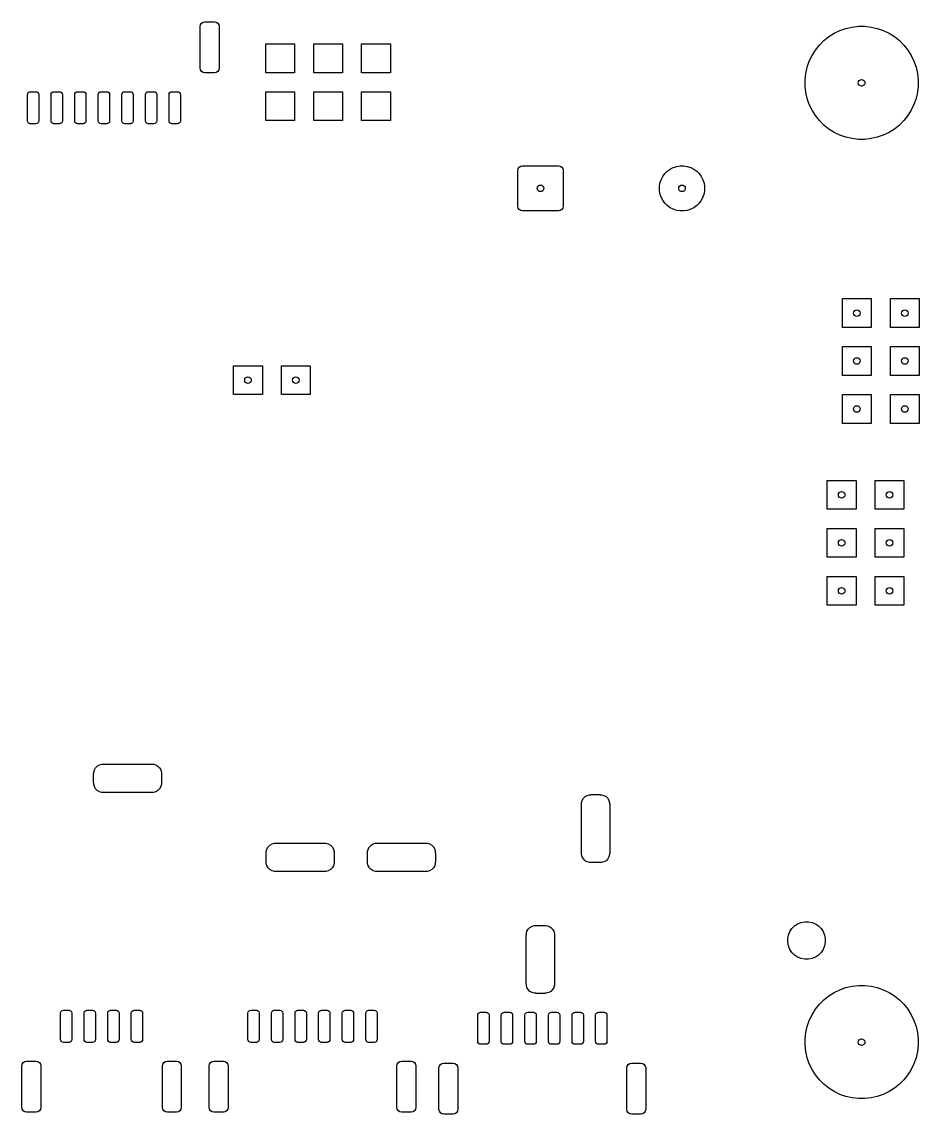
# Model space of a CAD drawing. Header units: inches. Extents: x -2.14 to 1.73, y 0.47 to 2.77.
# Drawn here: x -0.142 to 1.73, y 0.475 to 2.752 of the extents above; entities that cross this region are included whole.
import ezdxf

# ---------------------------------------------------------------- set-up
doc = ezdxf.new("R2010")
doc.units = ezdxf.units.IN
doc.header["$MEASUREMENT"] = 0
doc.layers.add('BLACK', color=250, linetype='CONTINUOUS')

msp = doc.modelspace()

# ---------------------------------------------------------------- linework, layer by layer
at = {"layer": 'BLACK', "linetype": 'CONTINUOUS'}
for p, q in [((0.2303, 2.7423), (0.231, 2.7461)), ((0.2303, 2.6557), (0.2303, 2.7423)), ((0.231, 2.7461), (0.2332, 2.7493)), ((0.2332, 2.7493), (0.2364, 2.7514)), ((0.2364, 2.7514), (0.2401, 2.7522)), ((0.2401, 2.7522), (0.2598, 2.7522)), ((0.2598, 2.7522), (0.2636, 2.7514)), ((0.2636, 2.7514), (0.2668, 2.7493)), ((0.2668, 2.7493), (0.2689, 2.7461)), ((0.2689, 2.7461), (0.2696, 2.7423)), ((0.2696, 2.7423), (0.2696, 2.6557)), ((1.5529, 2.7284), (1.5648, 2.7341)), ((1.5648, 2.7341), (1.5773, 2.7385)), ((1.5773, 2.7385), (1.5902, 2.7414)), ((1.5902, 2.7414), (1.6034, 2.7429)), ((1.6034, 2.7429), (1.6166, 2.7429)), ((1.6166, 2.7429), (1.6298, 2.7414)), ((1.6298, 2.7414), (1.6427, 2.7385)), ((1.6427, 2.7385), (1.6552, 2.7341)), ((1.6552, 2.7341), (1.6671, 2.7284)), ((1.5219, 2.7037), (1.5313, 2.7131)), ((1.5313, 2.7131), (1.5417, 2.7213)), ((1.5417, 2.7213), (1.5529, 2.7284)), ((1.6671, 2.7284), (1.6783, 2.7213)), ((1.6783, 2.7213), (1.6887, 2.7131)), ((1.6887, 2.7131), (1.6981, 2.7037)), ((0.367, 2.6462), (0.367, 2.7062)), ((0.367, 2.7062), (0.427, 2.7062)), ((0.427, 2.7062), (0.427, 2.6462)), ((0.467, 2.6462), (0.467, 2.7062)), ((0.467, 2.7062), (0.527, 2.7062)), ((0.527, 2.7062), (0.527, 2.6462)), ((0.567, 2.6462), (0.567, 2.7062)), ((0.567, 2.7062), (0.627, 2.7062)), ((0.627, 2.7062), (0.627, 2.6462)), ((1.5066, 2.6821), (1.5137, 2.6933)), ((1.5137, 2.6933), (1.5219, 2.7037)), ((1.6981, 2.7037), (1.7063, 2.6933)), ((1.7063, 2.6933), (1.7134, 2.6821)), ((1.4965, 2.6577), (1.5009, 2.6702)), ((1.5009, 2.6702), (1.5066, 2.6821)), ((1.7134, 2.6821), (1.7191, 2.6702)), ((1.7191, 2.6702), (1.7235, 2.6577)), ((0.231, 2.6519), (0.2303, 2.6557)), ((0.2332, 2.6487), (0.231, 2.6519)), ((0.2364, 2.6466), (0.2332, 2.6487)), ((0.2401, 2.6459), (0.2364, 2.6466)), ((0.2598, 2.6459), (0.2401, 2.6459)), ((0.2636, 2.6466), (0.2598, 2.6459)), ((0.2668, 2.6487), (0.2636, 2.6466)), ((0.2689, 2.6519), (0.2668, 2.6487)), ((0.2696, 2.6557), (0.2689, 2.6519)), ((0.427, 2.6462), (0.367, 2.6462)), ((0.527, 2.6462), (0.467, 2.6462)), ((0.627, 2.6462), (0.567, 2.6462)), ((1.4921, 2.6316), (1.4936, 2.6448)), ((1.4936, 2.6448), (1.4965, 2.6577)), ((1.7235, 2.6577), (1.7264, 2.6448)), ((1.7264, 2.6448), (1.7279, 2.6316)), ((1.4921, 2.6184), (1.4921, 2.6316)), ((1.7279, 2.6316), (1.7279, 2.6184)), ((-0.13, 2.6006), (-0.1295, 2.6029)), ((-0.13, 2.5455), (-0.13, 2.6006)), ((-0.1295, 2.6029), (-0.1282, 2.6048)), ((-0.1282, 2.6048), (-0.1263, 2.606)), ((-0.1263, 2.606), (-0.1241, 2.6065)), ((-0.1241, 2.6065), (-0.1122, 2.6065)), ((-0.1122, 2.6065), (-0.11, 2.606)), ((-0.11, 2.606), (-0.1081, 2.6048)), ((-0.1081, 2.6048), (-0.1068, 2.6029)), ((-0.1068, 2.6029), (-0.1063, 2.6006)), ((-0.1063, 2.6006), (-0.1063, 2.5455)), ((-0.0807, 2.6006), (-0.0803, 2.6029)), ((-0.0807, 2.5455), (-0.0807, 2.6006)), ((-0.0803, 2.6029), (-0.079, 2.6048)), ((-0.079, 2.6048), (-0.0771, 2.606)), ((-0.0771, 2.606), (-0.0748, 2.6065)), ((-0.0748, 2.6065), (-0.063, 2.6065)), ((-0.063, 2.6065), (-0.0608, 2.606)), ((-0.0608, 2.606), (-0.0589, 2.6048)), ((-0.0589, 2.6048), (-0.0576, 2.6029)), ((-0.0576, 2.6029), (-0.0571, 2.6006)), ((-0.0571, 2.6006), (-0.0571, 2.5455)), ((-0.0315, 2.6006), (-0.0311, 2.6029)), ((-0.0315, 2.5455), (-0.0315, 2.6006)), ((-0.0311, 2.6029), (-0.0298, 2.6048)), ((-0.0298, 2.6048), (-0.0279, 2.606)), ((-0.0279, 2.606), (-0.0256, 2.6065)), ((-0.0256, 2.6065), (-0.0138, 2.6065)), ((-0.0138, 2.6065), (-0.0116, 2.606)), ((-0.0116, 2.606), (-0.0096, 2.6048)), ((-0.0096, 2.6048), (-0.0084, 2.6029)), ((-0.0084, 2.6029), (-0.0079, 2.6006)), ((-0.0079, 2.6006), (-0.0079, 2.5455)), ((0.0177, 2.6006), (0.0181, 2.6029)), ((0.0177, 2.5455), (0.0177, 2.6006)), ((0.0181, 2.6029), (0.0194, 2.6048)), ((0.0194, 2.6048), (0.0213, 2.606)), ((0.0213, 2.606), (0.0236, 2.6065)), ((0.0236, 2.6065), (0.0354, 2.6065)), ((0.0354, 2.6065), (0.0377, 2.606)), ((0.0377, 2.606), (0.0396, 2.6048)), ((0.0396, 2.6048), (0.0408, 2.6029)), ((0.0408, 2.6029), (0.0413, 2.6006)), ((0.0413, 2.6006), (0.0413, 2.5455)), ((0.0669, 2.6006), (0.0673, 2.6029)), ((0.0669, 2.5455), (0.0669, 2.6006)), ((0.0673, 2.6029), (0.0686, 2.6048)), ((0.0686, 2.6048), (0.0705, 2.606)), ((0.0705, 2.606), (0.0728, 2.6065)), ((0.0728, 2.6065), (0.0846, 2.6065)), ((0.0846, 2.6065), (0.0869, 2.606)), ((0.0869, 2.606), (0.0888, 2.6048)), ((0.0888, 2.6048), (0.0901, 2.6029)), ((0.0901, 2.6029), (0.0905, 2.6006)), ((0.0905, 2.6006), (0.0905, 2.5455)), ((0.1161, 2.6006), (0.1166, 2.6029)), ((0.1161, 2.5455), (0.1161, 2.6006)), ((0.1166, 2.6029), (0.1178, 2.6048)), ((0.1178, 2.6048), (0.1197, 2.606)), ((0.1197, 2.606), (0.122, 2.6065)), ((0.122, 2.6065), (0.1338, 2.6065)), ((0.1338, 2.6065), (0.1361, 2.606)), ((0.1361, 2.606), (0.138, 2.6048)), ((0.138, 2.6048), (0.1393, 2.6029)), ((0.1393, 2.6029), (0.1397, 2.6006)), ((0.1397, 2.6006), (0.1397, 2.5455)), ((0.1653, 2.6006), (0.1658, 2.6029)), ((0.1653, 2.5455), (0.1653, 2.6006)), ((0.1658, 2.6029), (0.167, 2.6048)), ((0.167, 2.6048), (0.169, 2.606)), ((0.169, 2.606), (0.1712, 2.6065)), ((0.1712, 2.6065), (0.183, 2.6065)), ((0.183, 2.6065), (0.1853, 2.606)), ((0.1853, 2.606), (0.1872, 2.6048)), ((0.1872, 2.6048), (0.1885, 2.6029)), ((0.1885, 2.6029), (0.1889, 2.6006)), ((0.1889, 2.6006), (0.1889, 2.5455)), ((0.367, 2.5462), (0.367, 2.6062)), ((0.367, 2.6062), (0.427, 2.6062)), ((0.427, 2.6062), (0.427, 2.5462)), ((0.467, 2.5462), (0.467, 2.6062)), ((0.467, 2.6062), (0.527, 2.6062)), ((0.527, 2.6062), (0.527, 2.5462)), ((0.567, 2.5462), (0.567, 2.6062)), ((0.567, 2.6062), (0.627, 2.6062)), ((0.627, 2.6062), (0.627, 2.5462)), ((1.4936, 2.6052), (1.4921, 2.6184)), ((1.4965, 2.5923), (1.4936, 2.6052)), ((1.7264, 2.6052), (1.7235, 2.5923)), ((1.7279, 2.6184), (1.7264, 2.6052)), ((1.5009, 2.5798), (1.4965, 2.5923)), ((1.5066, 2.5679), (1.5009, 2.5798)), ((1.7191, 2.5798), (1.7134, 2.5679)), ((1.7235, 2.5923), (1.7191, 2.5798)), ((1.5137, 2.5567), (1.5066, 2.5679)), ((1.5219, 2.5463), (1.5137, 2.5567)), ((1.7063, 2.5567), (1.6981, 2.5463)), ((1.7134, 2.5679), (1.7063, 2.5567)), ((-0.1295, 2.5432), (-0.13, 2.5455)), ((-0.1282, 2.5413), (-0.1295, 2.5432)), ((-0.1263, 2.54), (-0.1282, 2.5413)), ((-0.1241, 2.5396), (-0.1263, 2.54)), ((-0.1122, 2.5396), (-0.1241, 2.5396)), ((-0.11, 2.54), (-0.1122, 2.5396)), ((-0.1081, 2.5413), (-0.11, 2.54)), ((-0.1068, 2.5432), (-0.1081, 2.5413)), ((-0.1063, 2.5455), (-0.1068, 2.5432)), ((-0.0803, 2.5432), (-0.0807, 2.5455)), ((-0.079, 2.5413), (-0.0803, 2.5432)), ((-0.0771, 2.54), (-0.079, 2.5413)), ((-0.0748, 2.5396), (-0.0771, 2.54)), ((-0.063, 2.5396), (-0.0748, 2.5396)), ((-0.0608, 2.54), (-0.063, 2.5396)), ((-0.0589, 2.5413), (-0.0608, 2.54)), ((-0.0576, 2.5432), (-0.0589, 2.5413)), ((-0.0571, 2.5455), (-0.0576, 2.5432)), ((-0.0311, 2.5432), (-0.0315, 2.5455)), ((-0.0298, 2.5413), (-0.0311, 2.5432)), ((-0.0279, 2.54), (-0.0298, 2.5413)), ((-0.0256, 2.5396), (-0.0279, 2.54)), ((-0.0138, 2.5396), (-0.0256, 2.5396)), ((-0.0116, 2.54), (-0.0138, 2.5396)), ((-0.0096, 2.5413), (-0.0116, 2.54)), ((-0.0084, 2.5432), (-0.0096, 2.5413)), ((-0.0079, 2.5455), (-0.0084, 2.5432)), ((0.0181, 2.5432), (0.0177, 2.5455)), ((0.0194, 2.5413), (0.0181, 2.5432)), ((0.0213, 2.54), (0.0194, 2.5413)), ((0.0236, 2.5396), (0.0213, 2.54)), ((0.0354, 2.5396), (0.0236, 2.5396)), ((0.0377, 2.54), (0.0354, 2.5396)), ((0.0396, 2.5413), (0.0377, 2.54)), ((0.0408, 2.5432), (0.0396, 2.5413)), ((0.0413, 2.5455), (0.0408, 2.5432)), ((0.0673, 2.5432), (0.0669, 2.5455)), ((0.0686, 2.5413), (0.0673, 2.5432)), ((0.0705, 2.54), (0.0686, 2.5413)), ((0.0728, 2.5396), (0.0705, 2.54)), ((0.0846, 2.5396), (0.0728, 2.5396)), ((0.0869, 2.54), (0.0846, 2.5396)), ((0.0888, 2.5413), (0.0869, 2.54)), ((0.0901, 2.5432), (0.0888, 2.5413)), ((0.0905, 2.5455), (0.0901, 2.5432)), ((0.1166, 2.5432), (0.1161, 2.5455)), ((0.1178, 2.5413), (0.1166, 2.5432)), ((0.1197, 2.54), (0.1178, 2.5413)), ((0.122, 2.5396), (0.1197, 2.54)), ((0.1338, 2.5396), (0.122, 2.5396)), ((0.1361, 2.54), (0.1338, 2.5396)), ((0.138, 2.5413), (0.1361, 2.54)), ((0.1393, 2.5432), (0.138, 2.5413)), ((0.1397, 2.5455), (0.1393, 2.5432)), ((0.1658, 2.5432), (0.1653, 2.5455)), ((0.167, 2.5413), (0.1658, 2.5432)), ((0.169, 2.54), (0.167, 2.5413)), ((0.1712, 2.5396), (0.169, 2.54)), ((0.183, 2.5396), (0.1712, 2.5396)), ((0.1853, 2.54), (0.183, 2.5396)), ((0.1872, 2.5413), (0.1853, 2.54)), ((0.1885, 2.5432), (0.1872, 2.5413)), ((0.1889, 2.5455), (0.1885, 2.5432)), ((0.427, 2.5462), (0.367, 2.5462)), ((0.527, 2.5462), (0.467, 2.5462)), ((0.627, 2.5462), (0.567, 2.5462)), ((1.5313, 2.5369), (1.5219, 2.5463)), ((1.5417, 2.5287), (1.5313, 2.5369)), ((1.5529, 2.5216), (1.5417, 2.5287)), ((1.6783, 2.5287), (1.6671, 2.5216)), ((1.6887, 2.5369), (1.6783, 2.5287)), ((1.6981, 2.5463), (1.6887, 2.5369)), ((1.5648, 2.5159), (1.5529, 2.5216)), ((1.5773, 2.5115), (1.5648, 2.5159)), ((1.5902, 2.5086), (1.5773, 2.5115)), ((1.6034, 2.5071), (1.5902, 2.5086)), ((1.6166, 2.5071), (1.6034, 2.5071)), ((1.6298, 2.5086), (1.6166, 2.5071)), ((1.6427, 2.5115), (1.6298, 2.5086)), ((1.6552, 2.5159), (1.6427, 2.5115)), ((1.6671, 2.5216), (1.6552, 2.5159)), ((0.8928, 2.4424), (0.8935, 2.4462)), ((0.8928, 2.3676), (0.8928, 2.4424)), ((0.8935, 2.4462), (0.8956, 2.4494)), ((0.8956, 2.4494), (0.8988, 2.4515)), ((0.8988, 2.4515), (0.9026, 2.4522)), ((0.9026, 2.4522), (0.9774, 2.4522)), ((0.9774, 2.4522), (0.9812, 2.4515)), ((0.9812, 2.4515), (0.9844, 2.4494)), ((0.9844, 2.4494), (0.9865, 2.4462)), ((0.9865, 2.4462), (0.9872, 2.4424)), ((0.9872, 2.4424), (0.9872, 2.3676)), ((1.1994, 2.4357), (1.2046, 2.4409)), ((1.2046, 2.4409), (1.2106, 2.4453)), ((1.2106, 2.4453), (1.2172, 2.4486)), ((1.2172, 2.4486), (1.2242, 2.4509)), ((1.2242, 2.4509), (1.2316, 2.4521)), ((1.2316, 2.4521), (1.239, 2.4521)), ((1.239, 2.4521), (1.2463, 2.4509)), ((1.2463, 2.4509), (1.2534, 2.4486)), ((1.2534, 2.4486), (1.26, 2.4453)), ((1.26, 2.4453), (1.266, 2.4409)), ((1.266, 2.4409), (1.2712, 2.4357)), ((1.1882, 2.4087), (1.1893, 2.416)), ((1.1893, 2.416), (1.1916, 2.4231)), ((1.1916, 2.4231), (1.195, 2.4297)), ((1.195, 2.4297), (1.1994, 2.4357)), ((1.2712, 2.4357), (1.2756, 2.4297)), ((1.2756, 2.4297), (1.2789, 2.4231)), ((1.2789, 2.4231), (1.2812, 2.416)), ((1.2812, 2.416), (1.2824, 2.4087)), ((1.1882, 2.4013), (1.1882, 2.4087)), ((1.1893, 2.394), (1.1882, 2.4013)), ((1.1916, 2.3869), (1.1893, 2.394)), ((1.2812, 2.394), (1.2789, 2.3869)), ((1.2824, 2.4013), (1.2812, 2.394)), ((1.2824, 2.4087), (1.2824, 2.4013)), ((1.195, 2.3803), (1.1916, 2.3869)), ((1.1994, 2.3743), (1.195, 2.3803)), ((1.2046, 2.3691), (1.1994, 2.3743)), ((1.2106, 2.3647), (1.2046, 2.3691)), ((1.266, 2.3691), (1.26, 2.3647)), ((1.2712, 2.3743), (1.266, 2.3691)), ((1.2756, 2.3803), (1.2712, 2.3743)), ((1.2789, 2.3869), (1.2756, 2.3803)), ((0.8935, 2.3638), (0.8928, 2.3676)), ((0.8956, 2.3606), (0.8935, 2.3638)), ((0.8988, 2.3585), (0.8956, 2.3606)), ((0.9026, 2.3578), (0.8988, 2.3585)), ((0.9774, 2.3578), (0.9026, 2.3578)), ((0.9812, 2.3585), (0.9774, 2.3578)), ((0.9844, 2.3606), (0.9812, 2.3585)), ((0.9865, 2.3638), (0.9844, 2.3606)), ((0.9872, 2.3676), (0.9865, 2.3638)), ((1.2172, 2.3614), (1.2106, 2.3647)), ((1.2242, 2.3591), (1.2172, 2.3614)), ((1.2316, 2.3579), (1.2242, 2.3591)), ((1.239, 2.3579), (1.2316, 2.3579)), ((1.2463, 2.3591), (1.239, 2.3579)), ((1.2534, 2.3614), (1.2463, 2.3591)), ((1.26, 2.3647), (1.2534, 2.3614)), ((1.57, 2.115), (1.57, 2.175)), ((1.57, 2.175), (1.63, 2.175)), ((1.63, 2.175), (1.63, 2.115)), ((1.67, 2.115), (1.67, 2.175)), ((1.67, 2.175), (1.73, 2.175)), ((1.73, 2.175), (1.73, 2.115)), ((1.63, 2.115), (1.57, 2.115)), ((1.73, 2.115), (1.67, 2.115)), ((1.57, 2.015), (1.57, 2.075)), ((1.57, 2.075), (1.63, 2.075)), ((1.63, 2.075), (1.63, 2.015)), ((1.67, 2.015), (1.67, 2.075)), ((1.67, 2.075), (1.73, 2.075)), ((1.73, 2.075), (1.73, 2.015)), ((0.3, 1.975), (0.3, 2.035)), ((0.3, 2.035), (0.36, 2.035)), ((0.36, 2.035), (0.36, 1.975)), ((0.4, 1.975), (0.4, 2.035)), ((0.4, 2.035), (0.46, 2.035)), ((0.46, 2.035), (0.46, 1.975)), ((1.63, 2.015), (1.57, 2.015)), ((1.73, 2.015), (1.67, 2.015)), ((0.36, 1.975), (0.3, 1.975)), ((0.46, 1.975), (0.4, 1.975)), ((1.57, 1.915), (1.57, 1.975)), ((1.57, 1.975), (1.63, 1.975)), ((1.63, 1.975), (1.63, 1.915)), ((1.67, 1.915), (1.67, 1.975)), ((1.67, 1.975), (1.73, 1.975)), ((1.73, 1.975), (1.73, 1.915)), ((1.63, 1.915), (1.57, 1.915)), ((1.73, 1.915), (1.67, 1.915)), ((1.5383, 1.7359), (1.5383, 1.7959)), ((1.5383, 1.7959), (1.5983, 1.7959)), ((1.5983, 1.7959), (1.5983, 1.7359)), ((1.6383, 1.7359), (1.6383, 1.7959)), ((1.6383, 1.7959), (1.6983, 1.7959)), ((1.6983, 1.7959), (1.6983, 1.7359)), ((1.5983, 1.7359), (1.5383, 1.7359)), ((1.6983, 1.7359), (1.6383, 1.7359)), ((1.5383, 1.6359), (1.5383, 1.6959)), ((1.5383, 1.6959), (1.5983, 1.6959)), ((1.5983, 1.6959), (1.5983, 1.6359)), ((1.6383, 1.6359), (1.6383, 1.6959)), ((1.6383, 1.6959), (1.6983, 1.6959)), ((1.6983, 1.6959), (1.6983, 1.6359)), ((1.5983, 1.6359), (1.5383, 1.6359)), ((1.6983, 1.6359), (1.6383, 1.6359)), ((1.5383, 1.5359), (1.5383, 1.5959)), ((1.5383, 1.5959), (1.5983, 1.5959)), ((1.5983, 1.5959), (1.5983, 1.5359)), ((1.6383, 1.5359), (1.6383, 1.5959)), ((1.6383, 1.5959), (1.6983, 1.5959)), ((1.6983, 1.5959), (1.6983, 1.5359)), ((1.5983, 1.5359), (1.5383, 1.5359)), ((1.6983, 1.5359), (1.6383, 1.5359)), ((0.008, 1.1652), (0.008, 1.1848)), ((0.008, 1.1848), (0.0081, 1.1848)), ((0.0081, 1.1874), (0.0095, 1.1924)), ((0.0081, 1.1848), (0.0081, 1.1874)), ((0.0095, 1.1924), (0.012, 1.1968)), ((0.012, 1.1968), (0.0157, 1.2005)), ((0.0157, 1.2005), (0.0201, 1.203)), ((0.0201, 1.203), (0.0251, 1.2044)), ((0.0251, 1.2044), (0.0276, 1.2044)), ((0.0276, 1.2044), (0.0276, 1.2045)), ((0.0276, 1.2045), (0.0493, 1.2045)), ((0.0493, 1.2045), (0.1083, 1.2045)), ((0.1083, 1.2045), (0.13, 1.2045)), ((0.13, 1.2045), (0.13, 1.2044)), ((0.13, 1.2044), (0.1326, 1.2044)), ((0.1326, 1.2044), (0.1375, 1.203)), ((0.1375, 1.203), (0.142, 1.2005)), ((0.142, 1.2005), (0.1456, 1.1968)), ((0.1456, 1.1968), (0.1482, 1.1924)), ((0.1482, 1.1924), (0.1495, 1.1874)), ((0.1495, 1.1874), (0.1495, 1.1848)), ((0.1495, 1.1848), (0.1497, 1.1848)), ((0.1497, 1.1848), (0.1497, 1.1652)), ((0.0081, 1.1652), (0.008, 1.1652)), ((0.0081, 1.1626), (0.0081, 1.1652)), ((0.0095, 1.1576), (0.0081, 1.1626)), ((0.1495, 1.1626), (0.1482, 1.1576)), ((0.1497, 1.1652), (0.1495, 1.1652)), ((0.1495, 1.1652), (0.1495, 1.1626)), ((0.012, 1.1532), (0.0095, 1.1576)), ((0.0157, 1.1495), (0.012, 1.1532)), ((0.0201, 1.147), (0.0157, 1.1495)), ((0.0251, 1.1456), (0.0201, 1.147)), ((0.0276, 1.1456), (0.0251, 1.1456)), ((0.0276, 1.1455), (0.0276, 1.1456)), ((0.0493, 1.1455), (0.0276, 1.1455)), ((0.0591, 1.1455), (0.0493, 1.1455)), ((0.0985, 1.1455), (0.0591, 1.1455)), ((0.1083, 1.1455), (0.0985, 1.1455)), ((0.13, 1.1455), (0.1083, 1.1455)), ((0.1326, 1.1456), (0.13, 1.1456)), ((0.13, 1.1456), (0.13, 1.1455)), ((0.1375, 1.147), (0.1326, 1.1456)), ((0.142, 1.1495), (0.1375, 1.147)), ((0.1456, 1.1532), (0.142, 1.1495)), ((0.1482, 1.1576), (0.1456, 1.1532)), ((1.0332, 1.1368), (1.0376, 1.1394)), ((1.0376, 1.1394), (1.0426, 1.1407)), ((1.0426, 1.1407), (1.0452, 1.1407)), ((1.0452, 1.1407), (1.0452, 1.1409)), ((1.0452, 1.1409), (1.0648, 1.1409)), ((1.0648, 1.1409), (1.0648, 1.1407)), ((1.0648, 1.1407), (1.0674, 1.1407)), ((1.0674, 1.1407), (1.0724, 1.1394)), ((1.0724, 1.1394), (1.0768, 1.1368)), ((1.0255, 1.0995), (1.0255, 1.1212)), ((1.0255, 1.1212), (1.0256, 1.1212)), ((1.0256, 1.1238), (1.027, 1.1287)), ((1.0256, 1.1212), (1.0256, 1.1238)), ((1.027, 1.1287), (1.0295, 1.1332)), ((1.0295, 1.1332), (1.0332, 1.1368)), ((1.0768, 1.1368), (1.0805, 1.1332)), ((1.0805, 1.1332), (1.083, 1.1287)), ((1.083, 1.1287), (1.0844, 1.1238)), ((1.0844, 1.1238), (1.0844, 1.1212)), ((1.0844, 1.1212), (1.0845, 1.1212)), ((1.0845, 1.1212), (1.0845, 1.0995)), ((1.0255, 1.0405), (1.0255, 1.0995)), ((1.0845, 1.0995), (1.0845, 1.0405)), ((0.3681, 1.0224), (0.3695, 1.0274)), ((0.3695, 1.0274), (0.372, 1.0318)), ((0.372, 1.0318), (0.3757, 1.0355)), ((0.3757, 1.0355), (0.3801, 1.038)), ((0.3801, 1.038), (0.3851, 1.0394)), ((0.3851, 1.0394), (0.3876, 1.0394)), ((0.3876, 1.0394), (0.3876, 1.0395)), ((0.3876, 1.0395), (0.4093, 1.0395)), ((0.4093, 1.0395), (0.4683, 1.0395)), ((0.4683, 1.0395), (0.49, 1.0395)), ((0.49, 1.0395), (0.49, 1.0394)), ((0.49, 1.0394), (0.4926, 1.0394)), ((0.4926, 1.0394), (0.4975, 1.038)), ((0.4975, 1.038), (0.502, 1.0355)), ((0.502, 1.0355), (0.5056, 1.0318)), ((0.5056, 1.0318), (0.5082, 1.0274)), ((0.5082, 1.0274), (0.5095, 1.0224)), ((0.5793, 1.0224), (0.5806, 1.0274)), ((0.5806, 1.0274), (0.5832, 1.0318)), ((0.5832, 1.0318), (0.5868, 1.0355)), ((0.5868, 1.0355), (0.5913, 1.038)), ((0.5913, 1.038), (0.5962, 1.0394)), ((0.5962, 1.0394), (0.5988, 1.0394)), ((0.5988, 1.0394), (0.5988, 1.0395)), ((0.5988, 1.0395), (0.6205, 1.0395)), ((0.6205, 1.0395), (0.6795, 1.0395)), ((0.6795, 1.0395), (0.7012, 1.0395)), ((0.7012, 1.0395), (0.7012, 1.0394)), ((0.7012, 1.0394), (0.7038, 1.0394)), ((0.7038, 1.0394), (0.7087, 1.038)), ((0.7087, 1.038), (0.7132, 1.0355)), ((0.7132, 1.0355), (0.7168, 1.0318)), ((0.7168, 1.0318), (0.7194, 1.0274)), ((0.7194, 1.0274), (0.7207, 1.0224)), ((1.0255, 1.0188), (1.0255, 1.0405)), ((1.0845, 1.0405), (1.0845, 1.0188)), ((0.368, 1.0002), (0.368, 1.0198)), ((0.368, 1.0198), (0.3681, 1.0198)), ((0.3681, 1.0198), (0.3681, 1.0224)), ((0.5095, 1.0224), (0.5095, 1.0198)), ((0.5095, 1.0198), (0.5097, 1.0198)), ((0.5097, 1.0198), (0.5097, 1.0002)), ((0.5791, 1.0002), (0.5791, 1.0198)), ((0.5791, 1.0198), (0.5793, 1.0198)), ((0.5793, 1.0198), (0.5793, 1.0224)), ((0.7207, 1.0224), (0.7207, 1.0198)), ((0.7207, 1.0198), (0.7209, 1.0198)), ((0.7209, 1.0198), (0.7209, 1.0002)), ((1.0256, 1.0188), (1.0255, 1.0188)), ((1.0256, 1.0162), (1.0256, 1.0188)), ((1.027, 1.0113), (1.0256, 1.0162)), ((1.0295, 1.0068), (1.027, 1.0113)), ((1.0332, 1.0032), (1.0295, 1.0068)), ((1.0376, 1.0006), (1.0332, 1.0032)), ((1.0768, 1.0032), (1.0724, 1.0006)), ((1.0805, 1.0068), (1.0768, 1.0032)), ((1.083, 1.0113), (1.0805, 1.0068)), ((1.0844, 1.0162), (1.083, 1.0113)), ((1.0845, 1.0188), (1.0844, 1.0188)), ((1.0844, 1.0188), (1.0844, 1.0162)), ((0.3681, 1.0002), (0.368, 1.0002)), ((0.3681, 0.9976), (0.3681, 1.0002)), ((0.3695, 0.9926), (0.3681, 0.9976)), ((0.372, 0.9882), (0.3695, 0.9926)), ((0.3757, 0.9845), (0.372, 0.9882)), ((0.3801, 0.982), (0.3757, 0.9845)), ((0.3851, 0.9806), (0.3801, 0.982)), ((0.3876, 0.9806), (0.3851, 0.9806)), ((0.3876, 0.9805), (0.3876, 0.9806)), ((0.4093, 0.9805), (0.3876, 0.9805)), ((0.4191, 0.9805), (0.4093, 0.9805)), ((0.4585, 0.9805), (0.4191, 0.9805)), ((0.4683, 0.9805), (0.4585, 0.9805)), ((0.49, 0.9805), (0.4683, 0.9805)), ((0.4926, 0.9806), (0.49, 0.9806)), ((0.49, 0.9806), (0.49, 0.9805)), ((0.4975, 0.982), (0.4926, 0.9806)), ((0.502, 0.9845), (0.4975, 0.982)), ((0.5056, 0.9882), (0.502, 0.9845)), ((0.5082, 0.9926), (0.5056, 0.9882)), ((0.5095, 0.9976), (0.5082, 0.9926)), ((0.5097, 1.0002), (0.5095, 1.0002)), ((0.5095, 1.0002), (0.5095, 0.9976)), ((0.5793, 1.0002), (0.5791, 1.0002)), ((0.5793, 0.9976), (0.5793, 1.0002)), ((0.5806, 0.9926), (0.5793, 0.9976)), ((0.5832, 0.9882), (0.5806, 0.9926)), ((0.5868, 0.9845), (0.5832, 0.9882)), ((0.5913, 0.982), (0.5868, 0.9845)), ((0.5962, 0.9806), (0.5913, 0.982)), ((0.5988, 0.9806), (0.5962, 0.9806)), ((0.5988, 0.9805), (0.5988, 0.9806)), ((0.6205, 0.9805), (0.5988, 0.9805)), ((0.6303, 0.9805), (0.6205, 0.9805)), ((0.6697, 0.9805), (0.6303, 0.9805)), ((0.6795, 0.9805), (0.6697, 0.9805)), ((0.7012, 0.9805), (0.6795, 0.9805)), ((0.7038, 0.9806), (0.7012, 0.9806)), ((0.7012, 0.9806), (0.7012, 0.9805)), ((0.7087, 0.982), (0.7038, 0.9806)), ((0.7132, 0.9845), (0.7087, 0.982)), ((0.7168, 0.9882), (0.7132, 0.9845)), ((0.7194, 0.9926), (0.7168, 0.9882)), ((0.7207, 0.9976), (0.7194, 0.9926)), ((0.7209, 1.0002), (0.7207, 1.0002)), ((0.7207, 1.0002), (0.7207, 0.9976)), ((1.0426, 0.9993), (1.0376, 1.0006)), ((1.0452, 0.9993), (1.0426, 0.9993)), ((1.0452, 0.9991), (1.0452, 0.9993)), ((1.0648, 0.9991), (1.0452, 0.9991)), ((1.0674, 0.9993), (1.0648, 0.9993)), ((1.0648, 0.9993), (1.0648, 0.9991)), ((1.0724, 1.0006), (1.0674, 0.9993)), ((0.9181, 0.8642), (0.9225, 0.8668)), ((0.9225, 0.8668), (0.9275, 0.8681)), ((0.9275, 0.8681), (0.9301, 0.8681)), ((0.9301, 0.8681), (0.9301, 0.8683)), ((0.9301, 0.8683), (0.9498, 0.8683)), ((0.9498, 0.8683), (0.9498, 0.8681)), ((0.9498, 0.8681), (0.9523, 0.8681)), ((0.9523, 0.8681), (0.9573, 0.8668)), ((0.9573, 0.8668), (0.9617, 0.8642)), ((1.4646, 0.8618), (1.4701, 0.8672)), ((1.4701, 0.8672), (1.4765, 0.8715)), ((1.4765, 0.8715), (1.4836, 0.8745)), ((1.4836, 0.8745), (1.4912, 0.876)), ((1.4912, 0.876), (1.4989, 0.876)), ((1.4989, 0.876), (1.5065, 0.8745)), ((1.5065, 0.8745), (1.5136, 0.8715)), ((1.5136, 0.8715), (1.52, 0.8672)), ((1.52, 0.8672), (1.5255, 0.8618)), ((0.9104, 0.827), (0.9104, 0.8486)), ((0.9104, 0.8486), (0.9106, 0.8486)), ((0.9106, 0.8512), (0.9119, 0.8562)), ((0.9106, 0.8486), (0.9106, 0.8512)), ((0.9119, 0.8562), (0.9145, 0.8606)), ((0.9145, 0.8606), (0.9181, 0.8642)), ((0.9617, 0.8642), (0.9654, 0.8606)), ((0.9654, 0.8606), (0.968, 0.8562)), ((0.968, 0.8562), (0.9693, 0.8512)), ((0.9693, 0.8512), (0.9693, 0.8486)), ((0.9693, 0.8486), (0.9694, 0.8486)), ((0.9694, 0.8486), (0.9694, 0.827)), ((1.4559, 0.8407), (1.4574, 0.8482)), ((1.4574, 0.8482), (1.4603, 0.8554)), ((1.4603, 0.8554), (1.4646, 0.8618)), ((1.5255, 0.8618), (1.5298, 0.8554)), ((1.5298, 0.8554), (1.5327, 0.8482)), ((1.5327, 0.8482), (1.5342, 0.8407)), ((0.9104, 0.7679), (0.9104, 0.827)), ((0.9694, 0.827), (0.9694, 0.7679)), ((1.4559, 0.833), (1.4559, 0.8407)), ((1.4574, 0.8254), (1.4559, 0.833)), ((1.4603, 0.8183), (1.4574, 0.8254)), ((1.5327, 0.8254), (1.5298, 0.8183)), ((1.5342, 0.833), (1.5327, 0.8254)), ((1.5342, 0.8407), (1.5342, 0.833)), ((1.4646, 0.8118), (1.4603, 0.8183)), ((1.4701, 0.8064), (1.4646, 0.8118)), ((1.4765, 0.8021), (1.4701, 0.8064)), ((1.4836, 0.7991), (1.4765, 0.8021)), ((1.4912, 0.7976), (1.4836, 0.7991)), ((1.4989, 0.7976), (1.4912, 0.7976)), ((1.5065, 0.7991), (1.4989, 0.7976)), ((1.5136, 0.8021), (1.5065, 0.7991)), ((1.52, 0.8064), (1.5136, 0.8021)), ((1.5255, 0.8118), (1.52, 0.8064)), ((1.5298, 0.8183), (1.5255, 0.8118)), ((0.9104, 0.7463), (0.9104, 0.7679)), ((0.9694, 0.7679), (0.9694, 0.7463)), ((0.9106, 0.7463), (0.9104, 0.7463)), ((0.9106, 0.7437), (0.9106, 0.7463)), ((0.9119, 0.7387), (0.9106, 0.7437)), ((0.9145, 0.7343), (0.9119, 0.7387)), ((0.9181, 0.7306), (0.9145, 0.7343)), ((0.9225, 0.7281), (0.9181, 0.7306)), ((0.9617, 0.7306), (0.9573, 0.7281)), ((0.9654, 0.7343), (0.9617, 0.7306)), ((0.968, 0.7387), (0.9654, 0.7343)), ((0.9693, 0.7437), (0.968, 0.7387)), ((0.9694, 0.7463), (0.9693, 0.7463)), ((0.9693, 0.7463), (0.9693, 0.7437)), ((1.5529, 0.7284), (1.5648, 0.7341)), ((1.5648, 0.7341), (1.5773, 0.7385)), ((1.5773, 0.7385), (1.5902, 0.7414)), ((1.5902, 0.7414), (1.6034, 0.7429)), ((1.6034, 0.7429), (1.6166, 0.7429)), ((1.6166, 0.7429), (1.6298, 0.7414)), ((1.6298, 0.7414), (1.6427, 0.7385)), ((1.6427, 0.7385), (1.6552, 0.7341)), ((1.6552, 0.7341), (1.6671, 0.7284)), ((0.9275, 0.7267), (0.9225, 0.7281)), ((0.9301, 0.7267), (0.9275, 0.7267)), ((0.9301, 0.7266), (0.9301, 0.7267)), ((0.9498, 0.7266), (0.9301, 0.7266)), ((0.9523, 0.7267), (0.9498, 0.7267)), ((0.9498, 0.7267), (0.9498, 0.7266)), ((0.9573, 0.7281), (0.9523, 0.7267)), ((1.5219, 0.7037), (1.5313, 0.7131)), ((1.5313, 0.7131), (1.5417, 0.7213)), ((1.5417, 0.7213), (1.5529, 0.7284)), ((1.6671, 0.7284), (1.6783, 0.7213)), ((1.6783, 0.7213), (1.6887, 0.7131)), ((1.6887, 0.7131), (1.6981, 0.7037)), ((-0.061, 0.6854), (-0.0606, 0.6877)), ((-0.061, 0.6303), (-0.061, 0.6854)), ((-0.0606, 0.6877), (-0.0593, 0.6896)), ((-0.0593, 0.6896), (-0.0574, 0.6908)), ((-0.0574, 0.6908), (-0.0551, 0.6913)), ((-0.0551, 0.6913), (-0.0433, 0.6913)), ((-0.0433, 0.6913), (-0.041, 0.6908)), ((-0.041, 0.6908), (-0.0391, 0.6896)), ((-0.0391, 0.6896), (-0.0379, 0.6877)), ((-0.0379, 0.6877), (-0.0374, 0.6854)), ((-0.0374, 0.6854), (-0.0374, 0.6303)), ((-0.0118, 0.6854), (-0.0114, 0.6877)), ((-0.0118, 0.6303), (-0.0118, 0.6854)), ((-0.0114, 0.6877), (-0.0101, 0.6896)), ((-0.0101, 0.6896), (-0.0082, 0.6908)), ((-0.0082, 0.6908), (-0.0059, 0.6913)), ((-0.0059, 0.6913), (0.0059, 0.6913)), ((0.0059, 0.6913), (0.0082, 0.6908)), ((0.0082, 0.6908), (0.0101, 0.6896)), ((0.0101, 0.6896), (0.0114, 0.6877)), ((0.0114, 0.6877), (0.0118, 0.6854)), ((0.0118, 0.6854), (0.0118, 0.6303)), ((0.0374, 0.6854), (0.0379, 0.6877)), ((0.0374, 0.6303), (0.0374, 0.6854)), ((0.0379, 0.6877), (0.0391, 0.6896)), ((0.0391, 0.6896), (0.041, 0.6908)), ((0.041, 0.6908), (0.0433, 0.6913)), ((0.0433, 0.6913), (0.0551, 0.6913)), ((0.0551, 0.6913), (0.0574, 0.6908)), ((0.0574, 0.6908), (0.0593, 0.6896)), ((0.0593, 0.6896), (0.0606, 0.6877)), ((0.0606, 0.6877), (0.061, 0.6854)), ((0.061, 0.6854), (0.061, 0.6303)), ((0.0866, 0.6854), (0.0871, 0.6877)), ((0.0866, 0.6303), (0.0866, 0.6854)), ((0.0871, 0.6877), (0.0883, 0.6896)), ((0.0883, 0.6896), (0.0903, 0.6908)), ((0.0903, 0.6908), (0.0925, 0.6913)), ((0.0925, 0.6913), (0.1043, 0.6913)), ((0.1043, 0.6913), (0.1066, 0.6908)), ((0.1066, 0.6908), (0.1085, 0.6896)), ((0.1085, 0.6896), (0.1098, 0.6877)), ((0.1098, 0.6877), (0.1102, 0.6854)), ((0.1102, 0.6854), (0.1102, 0.6303)), ((0.3298, 0.6854), (0.3302, 0.6877)), ((0.3298, 0.6303), (0.3298, 0.6854)), ((0.3302, 0.6877), (0.3315, 0.6896)), ((0.3315, 0.6896), (0.3334, 0.6908)), ((0.3334, 0.6908), (0.3357, 0.6913)), ((0.3357, 0.6913), (0.3475, 0.6913)), ((0.3475, 0.6913), (0.3497, 0.6908)), ((0.3497, 0.6908), (0.3517, 0.6896)), ((0.3517, 0.6896), (0.3529, 0.6877)), ((0.3529, 0.6877), (0.3534, 0.6854)), ((0.3534, 0.6854), (0.3534, 0.6303)), ((0.379, 0.6854), (0.3794, 0.6877)), ((0.379, 0.6303), (0.379, 0.6854)), ((0.3794, 0.6877), (0.3807, 0.6896)), ((0.3807, 0.6896), (0.3826, 0.6908)), ((0.3826, 0.6908), (0.3849, 0.6913)), ((0.3849, 0.6913), (0.3967, 0.6913)), ((0.3967, 0.6913), (0.399, 0.6908)), ((0.399, 0.6908), (0.4009, 0.6896)), ((0.4009, 0.6896), (0.4021, 0.6877)), ((0.4021, 0.6877), (0.4026, 0.6854)), ((0.4026, 0.6854), (0.4026, 0.6303)), ((0.4282, 0.6854), (0.4286, 0.6877)), ((0.4282, 0.6303), (0.4282, 0.6854)), ((0.4286, 0.6877), (0.4299, 0.6896)), ((0.4299, 0.6896), (0.4318, 0.6908)), ((0.4318, 0.6908), (0.4341, 0.6913)), ((0.4341, 0.6913), (0.4459, 0.6913)), ((0.4459, 0.6913), (0.4482, 0.6908)), ((0.4482, 0.6908), (0.4501, 0.6896)), ((0.4501, 0.6896), (0.4514, 0.6877)), ((0.4514, 0.6877), (0.4518, 0.6854)), ((0.4518, 0.6854), (0.4518, 0.6303)), ((0.4774, 0.6854), (0.4779, 0.6877)), ((0.4774, 0.6303), (0.4774, 0.6854)), ((0.4779, 0.6877), (0.4791, 0.6896)), ((0.4791, 0.6896), (0.481, 0.6908)), ((0.481, 0.6908), (0.4833, 0.6913)), ((0.4833, 0.6913), (0.4951, 0.6913)), ((0.4951, 0.6913), (0.4974, 0.6908)), ((0.4974, 0.6908), (0.4993, 0.6896)), ((0.4993, 0.6896), (0.5006, 0.6877)), ((0.5006, 0.6877), (0.501, 0.6854)), ((0.501, 0.6854), (0.501, 0.6303)), ((0.5266, 0.6854), (0.5271, 0.6877)), ((0.5266, 0.6303), (0.5266, 0.6854)), ((0.5271, 0.6877), (0.5283, 0.6896)), ((0.5283, 0.6896), (0.5303, 0.6908)), ((0.5303, 0.6908), (0.5325, 0.6913)), ((0.5325, 0.6913), (0.5443, 0.6913)), ((0.5443, 0.6913), (0.5466, 0.6908)), ((0.5466, 0.6908), (0.5485, 0.6896)), ((0.5485, 0.6896), (0.5498, 0.6877)), ((0.5498, 0.6877), (0.5502, 0.6854)), ((0.5502, 0.6854), (0.5502, 0.6303)), ((0.5758, 0.6854), (0.5763, 0.6877)), ((0.5758, 0.6303), (0.5758, 0.6854)), ((0.5763, 0.6877), (0.5776, 0.6896)), ((0.5776, 0.6896), (0.5795, 0.6908)), ((0.5795, 0.6908), (0.5817, 0.6913)), ((0.5817, 0.6913), (0.5935, 0.6913)), ((0.5935, 0.6913), (0.5958, 0.6908)), ((0.5958, 0.6908), (0.5977, 0.6896)), ((0.5977, 0.6896), (0.599, 0.6877)), ((0.599, 0.6877), (0.5994, 0.6854)), ((0.5994, 0.6854), (0.5994, 0.6303)), ((0.8092, 0.6814), (0.8096, 0.6837)), ((0.8096, 0.6837), (0.8109, 0.6856)), ((0.8109, 0.6856), (0.8128, 0.6868)), ((0.8128, 0.6868), (0.8151, 0.6873)), ((0.8151, 0.6873), (0.8269, 0.6873)), ((0.8269, 0.6873), (0.8291, 0.6868)), ((0.8291, 0.6868), (0.831, 0.6856)), ((0.831, 0.6856), (0.8323, 0.6837)), ((0.8323, 0.6837), (0.8328, 0.6814)), ((0.8584, 0.6814), (0.8588, 0.6837)), ((0.8588, 0.6837), (0.8601, 0.6856)), ((0.8601, 0.6856), (0.862, 0.6868)), ((0.862, 0.6868), (0.8643, 0.6873)), ((0.8643, 0.6873), (0.8761, 0.6873)), ((0.8761, 0.6873), (0.8783, 0.6868)), ((0.8783, 0.6868), (0.8803, 0.6856)), ((0.8803, 0.6856), (0.8815, 0.6837)), ((0.8815, 0.6837), (0.882, 0.6814)), ((0.9076, 0.6814), (0.908, 0.6837)), ((0.908, 0.6837), (0.9093, 0.6856)), ((0.9093, 0.6856), (0.9112, 0.6868)), ((0.9112, 0.6868), (0.9135, 0.6873)), ((0.9135, 0.6873), (0.9253, 0.6873)), ((0.9253, 0.6873), (0.9276, 0.6868)), ((0.9276, 0.6868), (0.9295, 0.6856)), ((0.9295, 0.6856), (0.9308, 0.6837)), ((0.9308, 0.6837), (0.9312, 0.6814)), ((0.9568, 0.6814), (0.9572, 0.6837)), ((0.9572, 0.6837), (0.9585, 0.6856)), ((0.9585, 0.6856), (0.9604, 0.6868)), ((0.9604, 0.6868), (0.9627, 0.6873)), ((0.9627, 0.6873), (0.9745, 0.6873)), ((0.9745, 0.6873), (0.9768, 0.6868)), ((0.9768, 0.6868), (0.9787, 0.6856)), ((0.9787, 0.6856), (0.98, 0.6837)), ((0.98, 0.6837), (0.9804, 0.6814)), ((1.006, 0.6814), (1.0065, 0.6837)), ((1.0065, 0.6837), (1.0077, 0.6856)), ((1.0077, 0.6856), (1.0097, 0.6868)), ((1.0097, 0.6868), (1.0119, 0.6873)), ((1.0119, 0.6873), (1.0237, 0.6873)), ((1.0237, 0.6873), (1.026, 0.6868)), ((1.026, 0.6868), (1.0279, 0.6856)), ((1.0279, 0.6856), (1.0292, 0.6837)), ((1.0292, 0.6837), (1.0296, 0.6814)), ((1.0552, 0.6814), (1.0557, 0.6837)), ((1.0557, 0.6837), (1.057, 0.6856)), ((1.057, 0.6856), (1.0589, 0.6868)), ((1.0589, 0.6868), (1.0611, 0.6873)), ((1.0611, 0.6873), (1.0729, 0.6873)), ((1.0729, 0.6873), (1.0752, 0.6868)), ((1.0752, 0.6868), (1.0771, 0.6856)), ((1.0771, 0.6856), (1.0784, 0.6837)), ((1.0784, 0.6837), (1.0788, 0.6814)), ((1.5066, 0.6821), (1.5137, 0.6933)), ((1.5137, 0.6933), (1.5219, 0.7037)), ((1.6981, 0.7037), (1.7063, 0.6933)), ((1.7063, 0.6933), (1.7134, 0.6821)), ((0.8092, 0.6263), (0.8092, 0.6814)), ((0.8328, 0.6814), (0.8328, 0.6263)), ((0.8584, 0.6263), (0.8584, 0.6814)), ((0.882, 0.6814), (0.882, 0.6263)), ((0.9076, 0.6263), (0.9076, 0.6814)), ((0.9312, 0.6814), (0.9312, 0.6263)), ((0.9568, 0.6263), (0.9568, 0.6814)), ((0.9804, 0.6814), (0.9804, 0.6263)), ((1.006, 0.6263), (1.006, 0.6814)), ((1.0296, 0.6814), (1.0296, 0.6263)), ((1.0552, 0.6263), (1.0552, 0.6814)), ((1.0788, 0.6814), (1.0788, 0.6263)), ((1.4965, 0.6577), (1.5009, 0.6702)), ((1.5009, 0.6702), (1.5066, 0.6821)), ((1.7134, 0.6821), (1.7191, 0.6702)), ((1.7191, 0.6702), (1.7235, 0.6577)), ((1.4921, 0.6316), (1.4936, 0.6448)), ((1.4936, 0.6448), (1.4965, 0.6577)), ((1.7235, 0.6577), (1.7264, 0.6448)), ((1.7264, 0.6448), (1.7279, 0.6316)), ((-0.0606, 0.628), (-0.061, 0.6303)), ((-0.0593, 0.6261), (-0.0606, 0.628)), ((-0.0574, 0.6248), (-0.0593, 0.6261)), ((-0.0551, 0.6244), (-0.0574, 0.6248)), ((-0.0433, 0.6244), (-0.0551, 0.6244)), ((-0.041, 0.6248), (-0.0433, 0.6244)), ((-0.0391, 0.6261), (-0.041, 0.6248)), ((-0.0379, 0.628), (-0.0391, 0.6261)), ((-0.0374, 0.6303), (-0.0379, 0.628)), ((-0.0114, 0.628), (-0.0118, 0.6303)), ((-0.0101, 0.6261), (-0.0114, 0.628)), ((-0.0082, 0.6248), (-0.0101, 0.6261)), ((-0.0059, 0.6244), (-0.0082, 0.6248)), ((0.0059, 0.6244), (-0.0059, 0.6244)), ((0.0082, 0.6248), (0.0059, 0.6244)), ((0.0101, 0.6261), (0.0082, 0.6248)), ((0.0114, 0.628), (0.0101, 0.6261)), ((0.0118, 0.6303), (0.0114, 0.628)), ((0.0379, 0.628), (0.0374, 0.6303)), ((0.0391, 0.6261), (0.0379, 0.628)), ((0.041, 0.6248), (0.0391, 0.6261)), ((0.0433, 0.6244), (0.041, 0.6248)), ((0.0551, 0.6244), (0.0433, 0.6244)), ((0.0574, 0.6248), (0.0551, 0.6244)), ((0.0593, 0.6261), (0.0574, 0.6248)), ((0.0606, 0.628), (0.0593, 0.6261)), ((0.061, 0.6303), (0.0606, 0.628)), ((0.0871, 0.628), (0.0866, 0.6303)), ((0.0883, 0.6261), (0.0871, 0.628)), ((0.0903, 0.6248), (0.0883, 0.6261)), ((0.0925, 0.6244), (0.0903, 0.6248)), ((0.1043, 0.6244), (0.0925, 0.6244)), ((0.1066, 0.6248), (0.1043, 0.6244)), ((0.1085, 0.6261), (0.1066, 0.6248)), ((0.1098, 0.628), (0.1085, 0.6261)), ((0.1102, 0.6303), (0.1098, 0.628)), ((0.3302, 0.628), (0.3298, 0.6303)), ((0.3315, 0.6261), (0.3302, 0.628)), ((0.3334, 0.6248), (0.3315, 0.6261)), ((0.3357, 0.6244), (0.3334, 0.6248)), ((0.3475, 0.6244), (0.3357, 0.6244)), ((0.3497, 0.6248), (0.3475, 0.6244)), ((0.3517, 0.6261), (0.3497, 0.6248)), ((0.3529, 0.628), (0.3517, 0.6261)), ((0.3534, 0.6303), (0.3529, 0.628)), ((0.3794, 0.628), (0.379, 0.6303)), ((0.3807, 0.6261), (0.3794, 0.628)), ((0.3826, 0.6248), (0.3807, 0.6261)), ((0.3849, 0.6244), (0.3826, 0.6248)), ((0.3967, 0.6244), (0.3849, 0.6244)), ((0.399, 0.6248), (0.3967, 0.6244)), ((0.4009, 0.6261), (0.399, 0.6248)), ((0.4021, 0.628), (0.4009, 0.6261)), ((0.4026, 0.6303), (0.4021, 0.628)), ((0.4286, 0.628), (0.4282, 0.6303)), ((0.4299, 0.6261), (0.4286, 0.628)), ((0.4318, 0.6248), (0.4299, 0.6261)), ((0.4341, 0.6244), (0.4318, 0.6248)), ((0.4459, 0.6244), (0.4341, 0.6244)), ((0.4482, 0.6248), (0.4459, 0.6244)), ((0.4501, 0.6261), (0.4482, 0.6248)), ((0.4514, 0.628), (0.4501, 0.6261)), ((0.4518, 0.6303), (0.4514, 0.628)), ((0.4779, 0.628), (0.4774, 0.6303)), ((0.4791, 0.6261), (0.4779, 0.628)), ((0.481, 0.6248), (0.4791, 0.6261)), ((0.4833, 0.6244), (0.481, 0.6248)), ((0.4951, 0.6244), (0.4833, 0.6244)), ((0.4974, 0.6248), (0.4951, 0.6244)), ((0.4993, 0.6261), (0.4974, 0.6248)), ((0.5006, 0.628), (0.4993, 0.6261)), ((0.501, 0.6303), (0.5006, 0.628)), ((0.5271, 0.628), (0.5266, 0.6303)), ((0.5283, 0.6261), (0.5271, 0.628)), ((0.5303, 0.6248), (0.5283, 0.6261)), ((0.5325, 0.6244), (0.5303, 0.6248)), ((0.5443, 0.6244), (0.5325, 0.6244)), ((0.5466, 0.6248), (0.5443, 0.6244)), ((0.5485, 0.6261), (0.5466, 0.6248)), ((0.5498, 0.628), (0.5485, 0.6261)), ((0.5502, 0.6303), (0.5498, 0.628)), ((0.5763, 0.628), (0.5758, 0.6303)), ((0.5776, 0.6261), (0.5763, 0.628)), ((0.5795, 0.6248), (0.5776, 0.6261)), ((0.5817, 0.6244), (0.5795, 0.6248)), ((0.5935, 0.6244), (0.5817, 0.6244)), ((0.5958, 0.6248), (0.5935, 0.6244)), ((0.5977, 0.6261), (0.5958, 0.6248)), ((0.599, 0.628), (0.5977, 0.6261)), ((0.5994, 0.6303), (0.599, 0.628)), ((0.8096, 0.624), (0.8092, 0.6263)), ((0.8109, 0.6221), (0.8096, 0.624)), ((0.8128, 0.6208), (0.8109, 0.6221)), ((0.8151, 0.6204), (0.8128, 0.6208)), ((0.8269, 0.6204), (0.8151, 0.6204)), ((0.8291, 0.6208), (0.8269, 0.6204)), ((0.831, 0.6221), (0.8291, 0.6208)), ((0.8323, 0.624), (0.831, 0.6221)), ((0.8328, 0.6263), (0.8323, 0.624)), ((0.8588, 0.624), (0.8584, 0.6263)), ((0.8601, 0.6221), (0.8588, 0.624)), ((0.862, 0.6208), (0.8601, 0.6221)), ((0.8643, 0.6204), (0.862, 0.6208)), ((0.8761, 0.6204), (0.8643, 0.6204)), ((0.8783, 0.6208), (0.8761, 0.6204)), ((0.8803, 0.6221), (0.8783, 0.6208)), ((0.8815, 0.624), (0.8803, 0.6221)), ((0.882, 0.6263), (0.8815, 0.624)), ((0.908, 0.624), (0.9076, 0.6263)), ((0.9093, 0.6221), (0.908, 0.624)), ((0.9112, 0.6208), (0.9093, 0.6221)), ((0.9135, 0.6204), (0.9112, 0.6208)), ((0.9253, 0.6204), (0.9135, 0.6204)), ((0.9276, 0.6208), (0.9253, 0.6204)), ((0.9295, 0.6221), (0.9276, 0.6208)), ((0.9308, 0.624), (0.9295, 0.6221)), ((0.9312, 0.6263), (0.9308, 0.624)), ((0.9572, 0.624), (0.9568, 0.6263)), ((0.9585, 0.6221), (0.9572, 0.624)), ((0.9604, 0.6208), (0.9585, 0.6221)), ((0.9627, 0.6204), (0.9604, 0.6208)), ((0.9745, 0.6204), (0.9627, 0.6204)), ((0.9768, 0.6208), (0.9745, 0.6204)), ((0.9787, 0.6221), (0.9768, 0.6208)), ((0.98, 0.624), (0.9787, 0.6221)), ((0.9804, 0.6263), (0.98, 0.624)), ((1.0065, 0.624), (1.006, 0.6263)), ((1.0077, 0.6221), (1.0065, 0.624)), ((1.0097, 0.6208), (1.0077, 0.6221)), ((1.0119, 0.6204), (1.0097, 0.6208)), ((1.0237, 0.6204), (1.0119, 0.6204)), ((1.026, 0.6208), (1.0237, 0.6204)), ((1.0279, 0.6221), (1.026, 0.6208)), ((1.0292, 0.624), (1.0279, 0.6221)), ((1.0296, 0.6263), (1.0292, 0.624)), ((1.0557, 0.624), (1.0552, 0.6263)), ((1.057, 0.6221), (1.0557, 0.624)), ((1.0589, 0.6208), (1.057, 0.6221)), ((1.0611, 0.6204), (1.0589, 0.6208)), ((1.0729, 0.6204), (1.0611, 0.6204)), ((1.0752, 0.6208), (1.0729, 0.6204)), ((1.0771, 0.6221), (1.0752, 0.6208)), ((1.0784, 0.624), (1.0771, 0.6221)), ((1.0788, 0.6263), (1.0784, 0.624)), ((1.4921, 0.6184), (1.4921, 0.6316)), ((1.4936, 0.6052), (1.4921, 0.6184)), ((1.7279, 0.6184), (1.7264, 0.6052)), ((1.7279, 0.6316), (1.7279, 0.6184)), ((1.4965, 0.5923), (1.4936, 0.6052)), ((1.5009, 0.5798), (1.4965, 0.5923)), ((1.7235, 0.5923), (1.7191, 0.5798)), ((1.7264, 0.6052), (1.7235, 0.5923)), ((-0.1417, 0.5752), (-0.141, 0.5789)), ((-0.1417, 0.4885), (-0.1417, 0.5752)), ((-0.141, 0.5789), (-0.1388, 0.5821)), ((-0.1388, 0.5821), (-0.1357, 0.5843)), ((-0.1357, 0.5843), (-0.1319, 0.585)), ((-0.1319, 0.585), (-0.1122, 0.585)), ((-0.1122, 0.585), (-0.1084, 0.5843)), ((-0.1084, 0.5843), (-0.1052, 0.5821)), ((-0.1052, 0.5821), (-0.1031, 0.5789)), ((-0.1031, 0.5789), (-0.1024, 0.5752)), ((-0.1024, 0.5752), (-0.1024, 0.4885)), ((0.1516, 0.5752), (0.1523, 0.5789)), ((0.1516, 0.4885), (0.1516, 0.5752)), ((0.1523, 0.5789), (0.1545, 0.5821)), ((0.1545, 0.5821), (0.1577, 0.5843)), ((0.1577, 0.5843), (0.1614, 0.585)), ((0.1614, 0.585), (0.1811, 0.585)), ((0.1811, 0.585), (0.1849, 0.5843)), ((0.1849, 0.5843), (0.1881, 0.5821)), ((0.1881, 0.5821), (0.1902, 0.5789)), ((0.1902, 0.5789), (0.1909, 0.5752)), ((0.1909, 0.5752), (0.1909, 0.4885)), ((0.2491, 0.5752), (0.2498, 0.5789)), ((0.2491, 0.4885), (0.2491, 0.5752)), ((0.2498, 0.5789), (0.2519, 0.5821)), ((0.2519, 0.5821), (0.2551, 0.5843)), ((0.2551, 0.5843), (0.2589, 0.585)), ((0.2589, 0.585), (0.2786, 0.585)), ((0.2786, 0.585), (0.2823, 0.5843)), ((0.2823, 0.5843), (0.2855, 0.5821)), ((0.2855, 0.5821), (0.2877, 0.5789)), ((0.2877, 0.5789), (0.2884, 0.5752)), ((0.2884, 0.5752), (0.2884, 0.4885)), ((0.6408, 0.5752), (0.6415, 0.5789)), ((0.6408, 0.4885), (0.6408, 0.5752)), ((0.6415, 0.5789), (0.6437, 0.5821)), ((0.6437, 0.5821), (0.6469, 0.5843)), ((0.6469, 0.5843), (0.6506, 0.585)), ((0.6506, 0.585), (0.6703, 0.585)), ((0.6703, 0.585), (0.6741, 0.5843)), ((0.6741, 0.5843), (0.6773, 0.5821)), ((0.6773, 0.5821), (0.6794, 0.5789)), ((0.6794, 0.5789), (0.6802, 0.5752)), ((0.6802, 0.5752), (0.6802, 0.4885)), ((0.7284, 0.5712), (0.7292, 0.5749)), ((0.7284, 0.4845), (0.7284, 0.5712)), ((0.7292, 0.5749), (0.7313, 0.5781)), ((0.7313, 0.5781), (0.7345, 0.5803)), ((0.7345, 0.5803), (0.7383, 0.581)), ((0.7383, 0.581), (0.758, 0.581)), ((0.758, 0.581), (0.7617, 0.5803)), ((0.7617, 0.5803), (0.7649, 0.5781)), ((0.7649, 0.5781), (0.7671, 0.5749)), ((0.7671, 0.5749), (0.7678, 0.5712)), ((0.7678, 0.5712), (0.7678, 0.4845)), ((1.1202, 0.5712), (1.1209, 0.5749)), ((1.1202, 0.4845), (1.1202, 0.5712)), ((1.1209, 0.5749), (1.1231, 0.5781)), ((1.1231, 0.5781), (1.1263, 0.5803)), ((1.1263, 0.5803), (1.13, 0.581)), ((1.13, 0.581), (1.1497, 0.581)), ((1.1497, 0.581), (1.1535, 0.5803)), ((1.1535, 0.5803), (1.1567, 0.5781)), ((1.1567, 0.5781), (1.1588, 0.5749)), ((1.1588, 0.5749), (1.1596, 0.5712)), ((1.1596, 0.5712), (1.1596, 0.4845)), ((1.5066, 0.5679), (1.5009, 0.5798)), ((1.7191, 0.5798), (1.7134, 0.5679)), ((1.5137, 0.5567), (1.5066, 0.5679)), ((1.5219, 0.5463), (1.5137, 0.5567)), ((1.7063, 0.5567), (1.6981, 0.5463)), ((1.7134, 0.5679), (1.7063, 0.5567)), ((1.5313, 0.5369), (1.5219, 0.5463)), ((1.5417, 0.5287), (1.5313, 0.5369)), ((1.5529, 0.5216), (1.5417, 0.5287)), ((1.6783, 0.5287), (1.6671, 0.5216)), ((1.6887, 0.5369), (1.6783, 0.5287)), ((1.6981, 0.5463), (1.6887, 0.5369)), ((1.5648, 0.5159), (1.5529, 0.5216)), ((1.5773, 0.5115), (1.5648, 0.5159)), ((1.5902, 0.5086), (1.5773, 0.5115)), ((1.6034, 0.5071), (1.5902, 0.5086)), ((1.6166, 0.5071), (1.6034, 0.5071)), ((1.6298, 0.5086), (1.6166, 0.5071)), ((1.6427, 0.5115), (1.6298, 0.5086)), ((1.6552, 0.5159), (1.6427, 0.5115)), ((1.6671, 0.5216), (1.6552, 0.5159)), ((-0.141, 0.4848), (-0.1417, 0.4885)), ((-0.1388, 0.4816), (-0.141, 0.4848)), ((-0.1357, 0.4794), (-0.1388, 0.4816)), ((-0.1319, 0.4787), (-0.1357, 0.4794)), ((-0.1122, 0.4787), (-0.1319, 0.4787)), ((-0.1084, 0.4794), (-0.1122, 0.4787)), ((-0.1052, 0.4816), (-0.1084, 0.4794)), ((-0.1031, 0.4848), (-0.1052, 0.4816)), ((-0.1024, 0.4885), (-0.1031, 0.4848)), ((0.1523, 0.4848), (0.1516, 0.4885)), ((0.1545, 0.4816), (0.1523, 0.4848)), ((0.1577, 0.4794), (0.1545, 0.4816)), ((0.1614, 0.4787), (0.1577, 0.4794)), ((0.1811, 0.4787), (0.1614, 0.4787)), ((0.1849, 0.4794), (0.1811, 0.4787)), ((0.1881, 0.4816), (0.1849, 0.4794)), ((0.1902, 0.4848), (0.1881, 0.4816)), ((0.1909, 0.4885), (0.1902, 0.4848)), ((0.2498, 0.4848), (0.2491, 0.4885)), ((0.2519, 0.4816), (0.2498, 0.4848)), ((0.2551, 0.4794), (0.2519, 0.4816)), ((0.2589, 0.4787), (0.2551, 0.4794)), ((0.2786, 0.4787), (0.2589, 0.4787)), ((0.2823, 0.4794), (0.2786, 0.4787)), ((0.2855, 0.4816), (0.2823, 0.4794)), ((0.2877, 0.4848), (0.2855, 0.4816)), ((0.2884, 0.4885), (0.2877, 0.4848)), ((0.6415, 0.4848), (0.6408, 0.4885)), ((0.6437, 0.4816), (0.6415, 0.4848)), ((0.6469, 0.4794), (0.6437, 0.4816)), ((0.6506, 0.4787), (0.6469, 0.4794)), ((0.6703, 0.4787), (0.6506, 0.4787)), ((0.6741, 0.4794), (0.6703, 0.4787)), ((0.6773, 0.4816), (0.6741, 0.4794)), ((0.6794, 0.4848), (0.6773, 0.4816)), ((0.6802, 0.4885), (0.6794, 0.4848)), ((0.7292, 0.4808), (0.7284, 0.4845)), ((0.7313, 0.4776), (0.7292, 0.4808)), ((0.7671, 0.4808), (0.7649, 0.4776)), ((0.7678, 0.4845), (0.7671, 0.4808)), ((1.1209, 0.4808), (1.1202, 0.4845)), ((1.1231, 0.4776), (1.1209, 0.4808)), ((1.1588, 0.4808), (1.1567, 0.4776)), ((1.1596, 0.4845), (1.1588, 0.4808)), ((0.7345, 0.4754), (0.7313, 0.4776)), ((0.7383, 0.4747), (0.7345, 0.4754)), ((0.758, 0.4747), (0.7383, 0.4747)), ((0.7617, 0.4754), (0.758, 0.4747)), ((0.7649, 0.4776), (0.7617, 0.4754)), ((1.1263, 0.4754), (1.1231, 0.4776)), ((1.13, 0.4747), (1.1263, 0.4754)), ((1.1497, 0.4747), (1.13, 0.4747)), ((1.1535, 0.4754), (1.1497, 0.4747)), ((1.1567, 0.4776), (1.1535, 0.4754))]:
    msp.add_line(p, q, dxfattribs=at)
at = {"layer": 'BLACK'}
for centre in [(1.61, 2.625), (0.94, 2.405), (1.2353, 2.405), (1.6, 2.145), (1.7, 2.145), (1.6, 2.045), (1.7, 2.045), (0.33, 2.005), (0.43, 2.005), (1.6, 1.945), (1.7, 1.945), (1.5683, 1.7659), (1.6683, 1.7659), (1.5683, 1.6659), (1.6683, 1.6659), (1.5683, 1.5659), (1.6683, 1.5659), (1.61, 0.625)]:
    msp.add_circle(centre, 0.00689, dxfattribs=at)
at = {"layer": 'WHITE'}
for centre in [(1.61, 2.625), (0.94, 2.405), (1.2353, 2.405), (1.6, 2.145), (1.7, 2.145), (1.6, 2.045), (1.7, 2.045), (0.33, 2.005), (0.43, 2.005), (1.6, 1.945), (1.7, 1.945), (1.5683, 1.7659), (1.6683, 1.7659), (1.5683, 1.6659), (1.6683, 1.6659), (1.5683, 1.5659), (1.6683, 1.5659), (1.61, 0.625)]:
    msp.add_circle(centre, 0.00689, dxfattribs=at)

doc.saveas('drawing.dxf')
